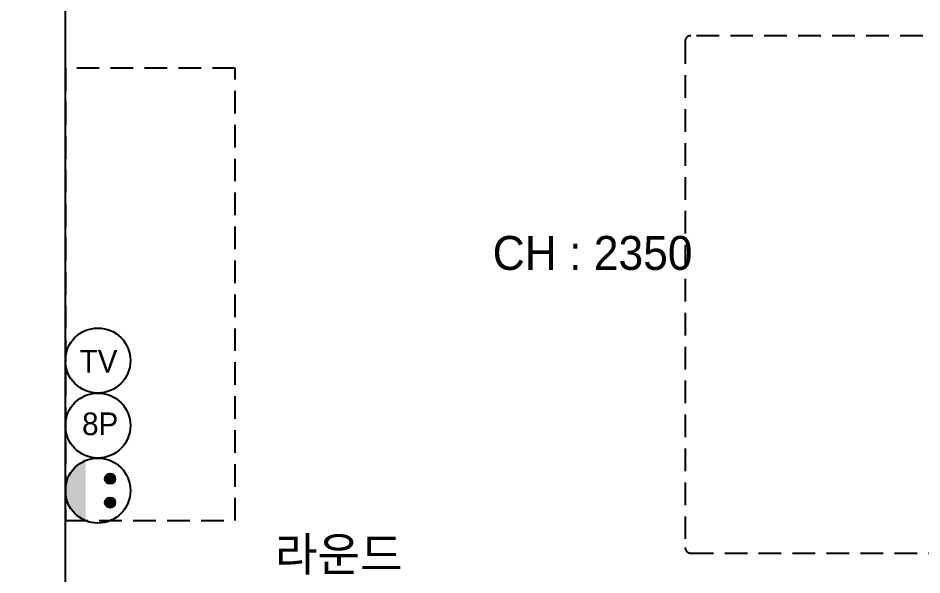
# Model space of a CAD drawing. Header units: millimetres. Extents: x 236955 to 308542, y 30900 to 88969.
# Drawn here: x 297872 to 301068, y 63152 to 65121 of the extents above; entities that cross this region are included whole.
import ezdxf

# ---------------------------------------------------------------- set-up
doc = ezdxf.new("R2010")
doc.units = ezdxf.units.MM
doc.header["$LTSCALE"] = 100
doc.linetypes.add('DH-HID2', pattern=[1.2, 0.8, -0.4])
for name, color, linetype in [('0-ELC TEXT', 7, 'Continuous'), ('03-WAL NEW', 3, 'Continuous'), ('CO-BATH', 6, 'Continuous'), ('F-WALL1', 2, 'Continuous'), ('FU-FURM', 251, 'DH-HID2'), ('설비', 140, 'Continuous')]:
    doc.layers.add(name, color=color, linetype=linetype)
doc.styles.add('코레일둥고', font='Korail_Round_Gothic_Medium.ttf')

# ---------------------------------------------------------------- blocks, each defined once
blk = doc.blocks.new('flooor')
at = {"layer": 'F-WALL1'}
blk.add_lwpolyline([(272284.6, 66406.5), (272011.6, 66406.5), (272011.6, 61986.5), (272011.6, 61791.5), (272671.6, 61791.5), (272671.6, 62041.5), (272239.6, 62041.5), (272239.6, 66246.5), (272284.6, 66246.5)], close=True, dxfattribs=at)
blk = doc.blocks.new('vjswjdjeh')
at = {"layer": '03-WAL NEW'}
h = blk.add_hatch(dxfattribs=at)
h.set_pattern_fill('_USER', color=8, scale=50, angle=45, pattern_type=0)
h.set_pattern_definition([(45, (0, 0), (-35.355339, 35.355339), [])])
h.paths.add_polyline_path([(335000.2, 55646.5), (334750.2, 55646.5), (334750.2, 55237, 0.414214), (334850.2, 55137), (335000.2, 55137), (335242.2, 55137), (335242.2, 55239), (335000.2, 55239), (335000.2, 55434)])
h.paths.add_polyline_path([(335000.2, 56946.5), (334750.2, 56946.5), (334750.2, 56446.5), (335000.2, 56446.5)])
h.paths.add_polyline_path([(335000.2, 59854), (334850.2, 59854, 0.414214), (334750.2, 59754), (334750.2, 58146.5), (335000.2, 58146.5)])
at = {"layer": 'FU-FURM', "color": 8}
blk.add_lwpolyline([(337419.2, 58486.5), (337419.2, 56696.5, 0.414214), (337439.2, 56676.5), (339699.2, 56676.5, 0.414214), (339719.2, 56696.5), (339719.2, 58486.5, 0.414214), (339699.2, 58506.5), (337439.2, 58506.5, 0.414214)], format="xyb", close=True, dxfattribs=at)
blk.add_lwpolyline([(335828.2, 56791.5), (335828.2, 58391.5), (335228.2, 58391.5), (335228.2, 56791.5)], close=True, dxfattribs=at)
blk.add_blockref('flooor', (62988.6, -6552.5))
blk = doc.blocks.new('egoo')
at = {"layer": '설비'}
h = blk.add_hatch(color=140, dxfattribs=at)
edge = h.paths.add_edge_path()
edge.add_arc((1015645.3, 443433.7), 22.3, 0, 360)
h = blk.add_hatch(color=140, dxfattribs=at)
edge = h.paths.add_edge_path()
edge.add_arc((1015747.7, 443433.7), 22.3, 0, 360)
h = blk.add_hatch(color=140, dxfattribs=at)
edge = h.paths.add_edge_path()
edge.add_line((1015826.3, 443329.1), (1015566.6, 443329.1))
edge.add_ellipse((1015696.5, 443381.5), major_axis=(99, 99), ratio=1, start_angle=156.9578, end_angle=293.0422)
at = {"layer": '설비', "color": 140}
for centre, radius in [((1015696.5, 443381.5), 140), ((1015645.3, 443433.7), 22.3), ((1015747.7, 443433.7), 22.3)]:
    blk.add_circle(centre, radius, dxfattribs=at)

msp = doc.modelspace()

# ---------------------------------------------------------------- linework, layer by layer
at = {"layer": '설비', "color": 140}
for centre in [(298154.6, 63910), (298154.6, 63680)]:
    msp.add_circle(centre, 115, dxfattribs=at)

# ---------------------------------------------------------------- block references
at = {"layer": 'CO-BATH'}
msp.add_blockref('vjswjdjeh', (-37188.6, 6552.5), dxfattribs=at)
at = {"layer": '설비', "color": 140, "xscale": 0.8214285869294655, "yscale": 0.8214285869294655, "zscale": 0.8214285869294655, "rotation": 269.9999999999999}
msp.add_blockref('egoo', (-66051.6, 897772.2), dxfattribs=at)

# ---------------------------------------------------------------- texts
at = {"layer": '0-ELC TEXT', "style": '코레일둥고'}
for s, p in [('CH : 2350', (299550.2, 64230.7)), ('라운드', (298780.4, 63165.3))]:
    msp.add_text(s, height=120, dxfattribs=at).set_placement(p)
at = {"layer": '설비', "color": 140, "style": '코레일둥고'}
for s, p in [('TV', (298089.9, 63867.7)), ('8P', (298098.7, 63646.4))]:
    msp.add_text(s, height=80, dxfattribs=at).set_placement(p)

doc.saveas('drawing.dxf')
